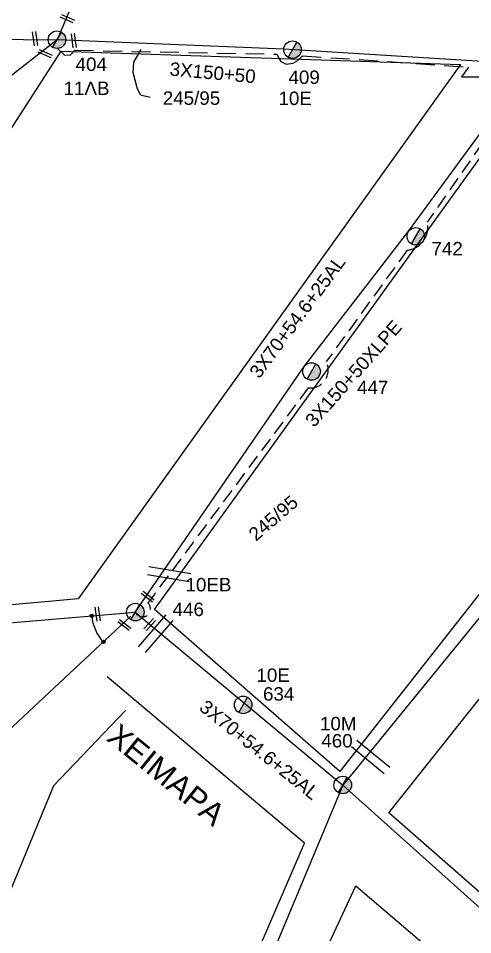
# Model space of a CAD drawing. Header units: millimetres. Extents: x 7453 to 9570, y 777 to 1872.
# Drawn here: x 8435.6 to 8496.5, y 1421.9 to 1544.7 of the extents above; entities that cross this region are included whole.
import ezdxf

# ---------------------------------------------------------------- set-up
doc = ezdxf.new("R2010")
doc.units = ezdxf.units.MM
doc.linetypes.add('DASHED', pattern=[19.05, 12.7, -6.35])
for name, color, linetype in [('Γέφυρες Εναέριου Δικτύου', 7, 'Continuous'), ('Γυμνά εναέρια ΧΤ (3Φ)   4x50AL', 7, 'Continuous'), ('Γυμνά εναέρια ΧΤ και ΦΟΠ (3Φ)   4x50+16AL', 7, 'Continuous'), ('Επιγραφές - Σχήματα', 7, 'Continuous'), ('Καλώδια ΧΤ   3x150+50AL', 7, 'DASHED'), ('Καλώδια ΧΤ   3x150AL+50XLPE', 7, 'DASHED'), ('Μηχανική τομή', 7, 'Continuous'), ('Στύλος ΦΜ', 7, 'Continuous'), ('Στύλος ΦΜ @ 1', 7, 'Continuous'), ('Συνδέσεις', 7, 'Continuous'), ('Συνεστραμμένα ΧΤ   3x70+54.6+25 AL', 7, 'SYN_LINE'), ('Τομή', 7, 'Continuous'), ('Υπόβαθρο ΔΕΗ', 7, 'Continuous')]:
    doc.layers.add(name, color=color, linetype=linetype)
doc.styles.get("Standard").update_dxf_attribs({"font": 'ARIAL.TTF'})
doc.linetypes.add('SYN_LINE', pattern='A,0.5,-0.0001,["/\\/\\/\\/",Standard,S=0.1,R=0,X=0,Y=-0.05],-0.25', length=0.7501)

# ---------------------------------------------------------------- blocks, each defined once
blk = doc.blocks.new('ΥΠΑΡΧΩΝ ΤΣΙΜΕΝΤΕΝΙΟΣ ΣΤΥΛΟΣ')
at = {"layer": 'Στύλος ΦΜ'}
blk.add_hatch(color=7, dxfattribs=at).paths.add_polyline_path([(-1.29, -2.28, 0.574793), (2.62, 0, 0.268822), (1.3, 2.27)])
at = {"layer": 'Στύλος ΦΜ', "color": 7}
blk.add_line((-1.29, -2.28), (1.3, 2.27), dxfattribs=at)
blk.add_circle((0, 0), 2.62, dxfattribs=at)
at = {"layer": 'Στύλος ΦΜ', "flags": 4}
for tag, p in [('ΑΡΙΘΜΟΣ', (-4.68, 8.05)), ('ΤΥΠΟΣ', (-4.91, 3.03))]:
    blk.add_attdef(tag, p, '', height=4, dxfattribs=at)
blk = doc.blocks.new('ΜΗΧΑΝΙΚΗ ΤΟΜΗ')
at = {"layer": 'Μηχανική τομή', "ltscale": 40}
for p, q in [((-1.89, 0.78), (1.89, 0.78)), ((1.89, 0), (-1.89, 0))]:
    blk.add_line(p, q, dxfattribs=at)
blk = doc.blocks.new('ΤΟΜΗ')
at = {"layer": 'Τομή', "ltscale": 40}
for p, q in [((-5.68, 0), (5.68, 0)), ((5.68, -2.33), (-5.68, -2.33))]:
    blk.add_line(p, q, dxfattribs=at)
blk = doc.blocks.new('_ΣΥΝΔΕΣΗ')
at = {"layer": 'Συνδέσεις', "linetype": 'SYN_LINE', "ltscale": 40}
blk.add_hatch(color=256, dxfattribs=at).paths.add_polyline_path([(0.5, -0.01, 1), (-0.5, -0.01, 1)])
at = {"layer": 'Συνδέσεις'}
blk.add_circle((0, -0.01), 0.5, dxfattribs=at)

msp = doc.modelspace()

# ---------------------------------------------------------------- linework, layer by layer
at = {"layer": 'Γέφυρες Εναέριου Δικτύου', "ltscale": 20}
msp.add_arc((8451.31, 1465.13), 5.86, 184.9012, 223.0249, dxfattribs=at)
at = {"layer": 'Γυμνά εναέρια ΧΤ (3Φ)   4x50AL', "color": 62, "linetype": 'Continuous', "ltscale": 0.15}
msp.add_lwpolyline([(8440.83, 1541.87), (8414.66, 1521.4), (8401.33, 1500.16), (8386.16, 1476.25), (8374.6, 1459.77)], dxfattribs=at)
at = {"layer": 'Γυμνά εναέρια ΧΤ και ΦΟΠ (3Φ)   4x50+16AL', "color": 62, "ltscale": 15}
msp.add_lwpolyline([(8355.13, 1538.77), (8355.35, 1538.79), (8383.75, 1540.89), (8400.72, 1541.48), (8418.36, 1542.08), (8440.82, 1541.87)], dxfattribs=at)
at = {"layer": 'Επιγραφές - Σχήματα', "ltscale": 20}
msp.add_lwpolyline([(8453.3, 1534.14), (8452, 1534.44), (8451.55, 1535.44), (8451, 1537.48), (8451.1, 1538.88), (8452.08, 1540.57)], dxfattribs=at)
at = {"layer": 'Καλώδια ΧΤ   3x150+50AL', "color": 173, "ltscale": 0.2}
msp.add_lwpolyline([(8440.89, 1540.69), (8441.8, 1539.84), (8442.58, 1539.8), (8443.19, 1540.46), (8470.27, 1539.93), (8470.8, 1538.94), (8471.5, 1538.57), (8472.44, 1538.74), (8473.06, 1539.1), (8473.68, 1539.72), (8495.94, 1538.2), (8495, 1536.89), (8503.13, 1536.95)], dxfattribs=at)
at = {"layer": 'Καλώδια ΧΤ   3x150AL+50XLPE', "color": 1, "ltscale": 0.15}
msp.add_lwpolyline([(8504.3, 1537.37), (8490.39, 1517.41, -0.453344), (8487.72, 1513.65), (8476.89, 1498.71, -0.594141), (8474.47, 1495.2), (8452.99, 1466.34, -1.248483), (8451.31, 1465.13, -7.663303)], format="xyb", dxfattribs=at)
at = {"layer": 'Συνεστραμμένα ΧΤ   3x70+54.6+25 AL', "color": 173, "ltscale": 20}
msp.add_lwpolyline([(8525.72, 1660.58), (8510.31, 1642.44), (8498.06, 1626.37), (8485.05, 1608.18), (8472.03, 1592.88), (8450.78, 1565.53), (8440.83, 1541.87)], dxfattribs=at)
at = {"layer": 'Συνεστραμμένα ΧΤ   3x70+54.6+25 AL', "color": 27, "ltscale": 20}
for points in [[(8504.3, 1538.55), (8471.19, 1540.6), (8440.83, 1541.87)], [(8451.31, 1465.13), (8473.94, 1498.06), (8487.95, 1516.23), (8504.3, 1538.55)]]:
    msp.add_lwpolyline(points, dxfattribs=at)
at = {"layer": 'Συνεστραμμένα ΧΤ   3x70+54.6+25 AL', "color": 30, "ltscale": 20}
msp.add_lwpolyline([(8528.39, 1503.69), (8504.77, 1473.45), (8479.09, 1441.95)], dxfattribs=at)
at = {"layer": 'Συνεστραμμένα ΧΤ   3x70+54.6+25 AL', "color": 85, "ltscale": 20}
for points in [[(8374.51, 1459.62), (8418.61, 1462.34), (8451.31, 1465.13)], [(8431.49, 1446.64), (8450.72, 1464.58)]]:
    msp.add_lwpolyline(points, dxfattribs=at)
at = {"layer": 'Συνεστραμμένα ΧΤ   3x70+54.6+25 AL', "color": 62, "ltscale": 20}
for points in [[(8451.31, 1465.13), (8479.09, 1441.95), (8522.32, 1403.19)], [(8479.09, 1441.95), (8468.11, 1415.6), (8458.68, 1394.23), (8450.81, 1377.77)]]:
    msp.add_lwpolyline(points, dxfattribs=at)
at = {"layer": 'Υπόβαθρο ΔΕΗ'}
for points in [[(8395.32, 1468.79), (8441.36, 1540.34), (8494.84, 1538.53), (8443.65, 1466.9), (8399.21, 1462.87), (8395.32, 1468.79)], [(8505.39, 1537.04), (8507.95, 1537), (8509.61, 1530.93), (8513.76, 1521.71), (8520.42, 1511.52), (8526.41, 1504.52), (8478.68, 1443.74), (8453.9, 1465.46), (8505.39, 1537.04)], [(8534.7, 1500.49), (8541.43, 1495.78), (8550.47, 1491.93), (8528.15, 1405.05), (8522.86, 1405.3), (8485.25, 1438.2), (8534.7, 1500.49)], [(8450, 1451.96), (8440.36, 1441.86), (8412.71, 1374.76), (8417.94, 1368.93), (8449.95, 1378.43), (8473.96, 1434.17), (8447.55, 1456.43)], [(8480.82, 1428.45), (8512.59, 1401.29), (8511.07, 1395.32), (8465.93, 1382.71), (8461.56, 1386.89), (8480.82, 1428.45)]]:
    msp.add_lwpolyline(points, dxfattribs=at)

# ---------------------------------------------------------------- block references
at = {"layer": 'Μηχανική τομή'}
for p, xscale, yscale, zscale, rotation in [((8442.28, 1544.87), 0.4999999999999021, 0.4999999999999021, 0.4999999999999021, 157.3565540383645), ((8438.07, 1542.04), 0.4999999999998709, 0.4999999999998709, 0.4999999999998709, 97.91119188947692), ((8443.26, 1541.77), 0.4999999999998709, 0.4999999999998709, 0.4999999999998709, 97.91119188947692), ((8439.3, 1540.18), 0.4999999999997972, 0.4999999999997972, 0.4999999999997972, 157.3565540383594), ((8453.1, 1467.36), 0.500000000000006, 0.500000000000006, 0.500000000000006, 142.8988591143058), ((8446.47, 1464.9), 0.4999999999998709, 0.4999999999998709, 0.4999999999998709, 97.91119188947692), ((8449.95, 1463.56), 0.4999999999999155, 0.4999999999999155, 0.4999999999999155, 142.898859114298), ((8453.39, 1463.3), 0.4999999999999022, 0.4999999999999022, 0.4999999999999022, 47.18582812172416)]:
    msp.add_blockref('ΜΗΧΑΝΙΚΗ ΤΟΜΗ', p, dxfattribs=dict(at, xscale=xscale, yscale=yscale, zscale=zscale, rotation=rotation))
at = {"layer": 'Στύλος ΦΜ @ 1', "ltscale": 40}
ref = msp.add_blockref('ΥΠΑΡΧΩΝ ΤΣΙΜΕΝΤΕΝΙΟΣ ΣΤΥΛΟΣ', (8440.82, 1541.87), dxfattribs=dict(at, xscale=0.4499999999998181, yscale=0.4499999999998181, zscale=0.4499999999998181))
ref.add_attrib('ΤΥΠΟΣ', '11ΛΒ', (8441.7, 1534.46), dxfattribs={"layer": 'Στύλος ΦΜ', "height": 1.8, "flags": 4})
ref.add_attrib('ΑΡΙΘΜΟΣ', '404', (8443.31, 1537.68), dxfattribs={"layer": 'Στύλος ΦΜ', "height": 1.8, "flags": 4})
ref = msp.add_blockref('ΥΠΑΡΧΩΝ ΤΣΙΜΕΝΤΕΝΙΟΣ ΣΤΥΛΟΣ', (8472.36, 1540.53), dxfattribs=dict(at, xscale=0.4499999999998181, yscale=0.4499999999998181, zscale=0.4499999999998181))
ref.add_attrib('ΤΥΠΟΣ', '10Ε', (8470.48, 1533.11), dxfattribs={"layer": 'Στύλος ΦΜ', "height": 1.8, "flags": 4})
ref.add_attrib('ΑΡΙΘΜΟΣ', '409', (8471.82, 1535.94), dxfattribs={"layer": 'Στύλος ΦΜ', "height": 1.8, "flags": 4})
ref = msp.add_blockref('ΥΠΑΡΧΩΝ ΤΣΙΜΕΝΤΕΝΙΟΣ ΣΤΥΛΟΣ', (8488.88, 1515.51), dxfattribs=dict(at, xscale=0.4499999999998181, yscale=0.4499999999998181, zscale=0.4499999999998181))
ref.add_attrib('ΑΡΙΘΜΟΣ', '742', (8490.97, 1512.96), dxfattribs={"layer": 'Στύλος ΦΜ', "height": 1.8, "flags": 4})
ref = msp.add_blockref('ΥΠΑΡΧΩΝ ΤΣΙΜΕΝΤΕΝΙΟΣ ΣΤΥΛΟΣ', (8474.91, 1497.39), dxfattribs=dict(at, xscale=0.4499999999998181, yscale=0.4499999999998181, zscale=0.4499999999998181))
ref.add_attrib('ΑΡΙΘΜΟΣ', '447', (8481, 1494.35), dxfattribs={"layer": 'Στύλος ΦΜ', "height": 1.8, "flags": 4})
ref = msp.add_blockref('ΥΠΑΡΧΩΝ ΤΣΙΜΕΝΤΕΝΙΟΣ ΣΤΥΛΟΣ', (8451.31, 1465.13), dxfattribs=dict(at, xscale=0.4499999999998181, yscale=0.4499999999998181, zscale=0.4499999999998181))
ref.add_attrib('ΤΥΠΟΣ', '10ΕΒ', (8458.03, 1467.91), dxfattribs={"layer": 'Στύλος ΦΜ', "height": 1.8, "flags": 4})
ref.add_attrib('ΑΡΙΘΜΟΣ', '446', (8456.3, 1464.6), dxfattribs={"layer": 'Στύλος ΦΜ', "height": 1.8, "flags": 4})
ref = msp.add_blockref('ΥΠΑΡΧΩΝ ΤΣΙΜΕΝΤΕΝΙΟΣ ΣΤΥΛΟΣ', (8465.75, 1452.69), dxfattribs=dict(at, xscale=0.4499999999998181, yscale=0.4499999999998181, zscale=0.4499999999998181))
ref.add_attrib('ΤΥΠΟΣ', '10Ε', (8467.53, 1455.78), dxfattribs={"layer": 'Στύλος ΦΜ', "height": 1.8, "flags": 4})
ref.add_attrib('ΑΡΙΘΜΟΣ', '634', (8468.41, 1453.26), dxfattribs={"layer": 'Στύλος ΦΜ', "height": 1.8, "flags": 4})
ref = msp.add_blockref('ΥΠΑΡΧΩΝ ΤΣΙΜΕΝΤΕΝΙΟΣ ΣΤΥΛΟΣ', (8479.09, 1441.95), dxfattribs=dict(at, xscale=0.4499999999998181, yscale=0.4499999999998181, zscale=0.4499999999998181))
ref.add_attrib('ΤΥΠΟΣ', '10Μ', (8476.04, 1449.28), dxfattribs={"layer": 'Στύλος ΦΜ', "height": 1.8, "flags": 4})
ref.add_attrib('ΑΡΙΘΜΟΣ', '460', (8476.22, 1446.98), dxfattribs={"layer": 'Στύλος ΦΜ', "height": 1.8, "flags": 4})
at = {"layer": 'Συνδέσεις', "xscale": 0.4499999999998181, "yscale": 0.4499999999998181, "zscale": 0.4499999999998181}
for p in [(8445.48, 1464.64), (8447.03, 1461.14)]:
    msp.add_blockref('_ΣΥΝΔΕΣΗ', p, dxfattribs=at)
at = {"layer": 'Τομή'}
for p, xscale, yscale, zscale, rotation in [((8455.74, 1469.64), 0.4999999999998829, 0.4999999999998829, 0.4999999999998829, 170.5597782505361), ((8454.49, 1461.87), 0.4999999999998995, 0.4999999999998995, 0.4999999999998995, 229.2982794486194), ((8482.45, 1445.25), 0.4999999999998562, 0.4999999999998562, 0.4999999999998562, 140.6995195165059)]:
    msp.add_blockref('ΤΟΜΗ', p, dxfattribs=dict(at, xscale=xscale, yscale=yscale, zscale=zscale, rotation=rotation))

# ---------------------------------------------------------------- texts
at = {"layer": 'Επιγραφές - Σχήματα', "insert": (8454.99, 1534.94), "char_height": 1.8, "width": 16.2172, "attachment_point": 1}
msp.add_mtext('245/95', dxfattribs=at)
at = {"layer": 'Επιγραφές - Σχήματα', "attachment_point": 1}
for s, insert, char_height, width, rotation in [('245/95', (8466.29, 1475.91), 1.8, 16.2172, 40.883), ('ΧΕΙΜΑΡΑ', (8449.18, 1450.36), 3, 27.4724, 320.9234)]:
    msp.add_mtext(s, dxfattribs=dict(at, insert=insert, char_height=char_height, width=width, rotation=rotation))
at = {"layer": 'Καλώδια ΧΤ   3x150+50AL', "insert": (8456.02, 1538.87), "char_height": 1.8, "width": 16.2172, "attachment_point": 1, "rotation": 354.7464}
msp.add_mtext('3X150+50', dxfattribs=at)
at = {"layer": 'Καλώδια ΧΤ   3x150AL+50XLPE', "insert": (8473.9, 1490.99), "char_height": 1.8, "width": 16.2172, "attachment_point": 1, "rotation": 48.4709}
msp.add_mtext('3X150+50XLPE', dxfattribs=at)
at = {"layer": 'Συνεστραμμένα ΧΤ   3x70+54.6+25 AL', "char_height": 1.8, "width": 16.2172, "attachment_point": 1}
for insert, rotation in [((8466.46, 1497.39), 53.4501), ((8460.86, 1453.5), 321.2372)]:
    msp.add_mtext('3X70+54.6+25AL', dxfattribs=dict(at, insert=insert, rotation=rotation))

doc.saveas('drawing.dxf')
